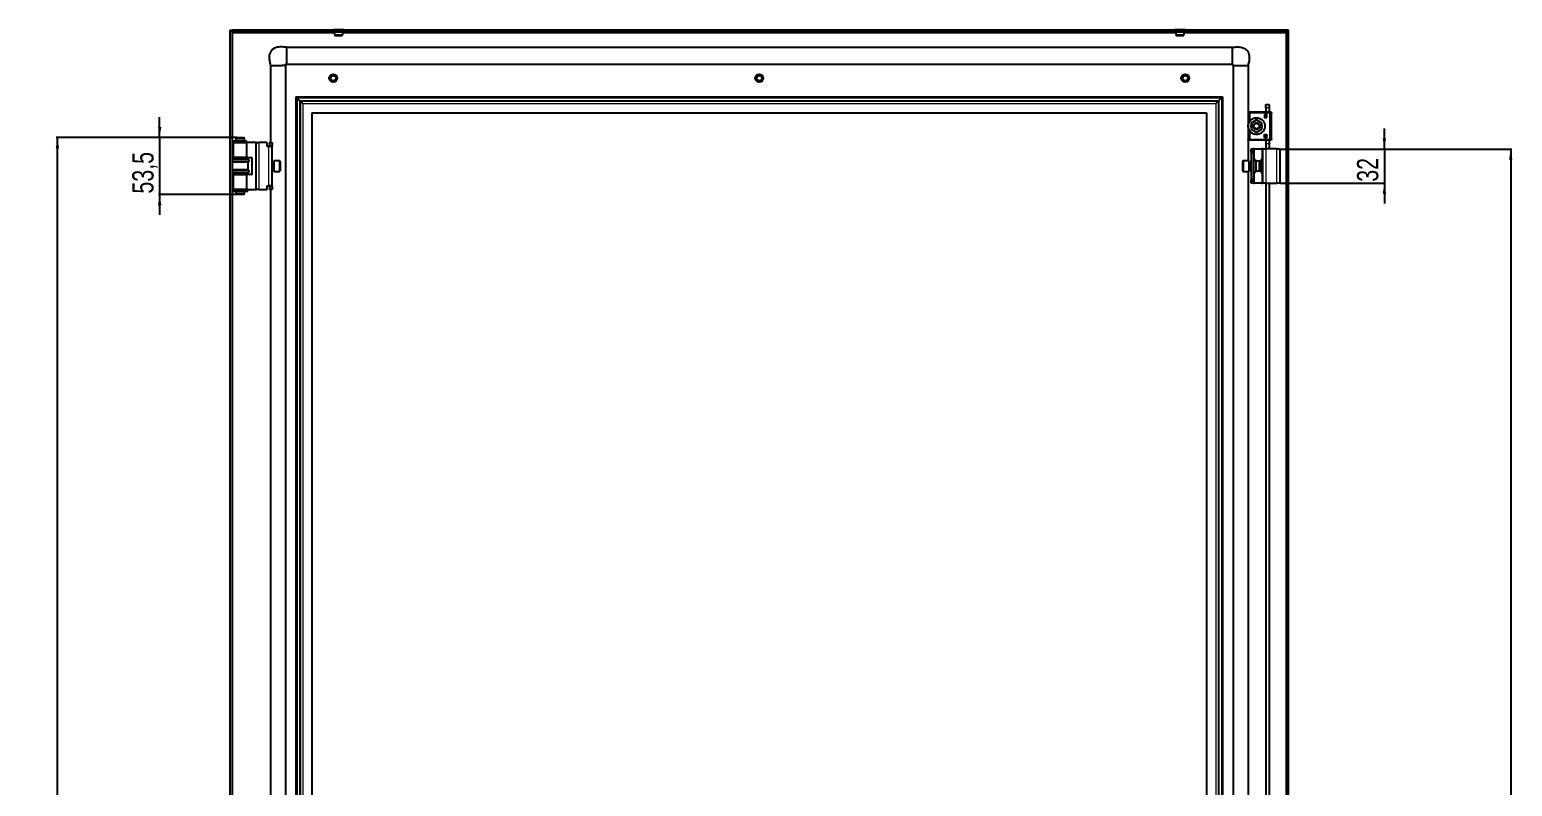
# Model space of a CAD drawing. Header units: millimetres. Extents: x -988 to 2049, y -1707 to 978.
# Drawn here: x 657 to 2049, y 13 to 723 of the extents above; entities that cross this region are included whole.
import ezdxf

# ---------------------------------------------------------------- set-up
doc = ezdxf.new("R2010")
doc.units = ezdxf.units.MM
doc.layers.add('FORMAT', color=7, linetype='Continuous')
doc.styles.add('SLDTEXTSTYLE0', font='TXT', dxfattribs={"width": 0.75})
doc.dimstyles.new('SLDDIMSTYLE0', dxfattribs={"dimtxt": 20, "dimasz": 10, "dimexe": 0, "dimexo": 0.0625, "dimgap": 5, "dimtad": 2, "dimdec": 1, "dimrnd": 1e-09, "dimzin": 12, "dimdsep": 46, "dimtxsty": 'SLDTEXTSTYLE0', "dimsah": 1, "dimcen": 0.09, "dimadec": 0, "dimazin": 3, "dimtfac": 1, "dimtofl": 0, "dimtmove": 0, "dimatfit": 3, "dimfxl": 0, "dimfrac": 2, "dimtolj": 1, "dimtzin": 12, "dimarcsym": 0})
doc.dimstyles.new('SLDDIMSTYLE1', dxfattribs={"dimtxt": 20, "dimasz": 10, "dimexe": 0, "dimexo": 0.0625, "dimgap": 5, "dimtad": 2, "dimdec": 1, "dimrnd": 1e-09, "dimzin": 12, "dimdsep": 46, "dimtxsty": 'SLDTEXTSTYLE0', "dimsah": 1, "dimcen": 0.09, "dimadec": 0, "dimazin": 3, "dimtfac": 1, "dimtmove": 0, "dimatfit": 0, "dimfxl": 0, "dimfrac": 2, "dimtolj": 1, "dimtzin": 12, "dimarcsym": 0})

# ---------------------------------------------------------------- blocks, each defined once
blk = doc.blocks.new('_D_6')
at = {"layer": 'FORMAT'}
for p, q in [((851.2, 621.6), (682.1, 621.6)), ((683.1, -1331.9), (683.1, 621.6)), ((851.2, -1331.9), (682.1, -1331.9))]:
    blk.add_line(p, q, dxfattribs=at)
for points in [[(683.1, 621.6), (681.6, 611.6), (684.7, 611.6)], [(683.1, -1331.9), (684.7, -1321.9), (681.6, -1321.9)]]:
    blk.add_solid(points, dxfattribs=at)
at = {"layer": 'FORMAT', "insert": (657.4, -395.8), "char_height": 20, "attachment_point": 1, "rotation": 90, "style": 'SLDTEXTSTYLE0'}
blk.add_mtext('1953,5', dxfattribs=at)
blk = doc.blocks.new('_D_7')
at = {"layer": 'FORMAT'}
for p, q in [((779.1, 621.6), (779.1, 640.8)), ((851.2, 621.6), (778.1, 621.6)), ((779.1, 621.6), (779.1, 568.1)), ((851.2, 568.1), (778.1, 568.1)), ((779.1, 568.1), (779.1, 548.9))]:
    blk.add_line(p, q, dxfattribs=at)
for points in [[(779.1, 621.6), (780.7, 631.6), (777.6, 631.6)], [(779.1, 568.1), (777.6, 558.1), (780.7, 558.1)]]:
    blk.add_solid(points, dxfattribs=at)
at = {"layer": 'FORMAT', "insert": (753.4, 569), "char_height": 20, "attachment_point": 1, "rotation": 90, "style": 'SLDTEXTSTYLE0'}
blk.add_mtext('53,5', dxfattribs=at)
blk = doc.blocks.new('_D_8')
at = {"layer": 'FORMAT'}
for p, q in [((1831.2, 610.8), (2048.8, 610.8)), ((2047.8, 610.8), (2047.8, -1321.2)), ((1831.2, -1321.2), (2048.8, -1321.2))]:
    blk.add_line(p, q, dxfattribs=at)
for points in [[(2047.8, 610.8), (2046.2, 600.8), (2049.3, 600.8)], [(2047.8, -1321.2), (2049.3, -1311.2), (2046.2, -1311.2)]]:
    blk.add_solid(points, dxfattribs=at)
at = {"layer": 'FORMAT', "insert": (2022, -384.7), "char_height": 20, "attachment_point": 1, "rotation": 90, "style": 'SLDTEXTSTYLE0'}
blk.add_mtext('1932', dxfattribs=at)
blk = doc.blocks.new('_D_9')
at = {"layer": 'FORMAT'}
for p, q in [((1929.1, 610.8), (1929.1, 630.1)), ((1831.2, 610.8), (1930.1, 610.8)), ((1929.1, 610.8), (1929.1, 578.8)), ((1831.2, 578.8), (1930.1, 578.8)), ((1929.1, 578.8), (1929.1, 559.6))]:
    blk.add_line(p, q, dxfattribs=at)
for points in [[(1929.1, 610.8), (1930.7, 620.8), (1927.6, 620.8)], [(1929.1, 578.8), (1927.6, 568.8), (1930.7, 568.8)]]:
    blk.add_solid(points, dxfattribs=at)
at = {"layer": 'FORMAT', "insert": (1903.4, 580.1), "char_height": 20, "attachment_point": 1, "rotation": 90, "style": 'SLDTEXTSTYLE0'}
blk.add_mtext('32', dxfattribs=at)

msp = doc.modelspace()

# ---------------------------------------------------------------- linework, layer by layer
at = {"color": 7, "linetype": 'Continuous', "lineweight": 25}
for p, q in [((845.14, 722.34), (847.14, 722.34)), ((845.14, 722.34), (845.14, -1432.66)), ((847.14, 722.34), (847.14, -1432.66)), ((847.44, 720.34), (847.44, 722.34)), ((1836.84, 722.34), (847.44, 722.34)), ((1836.84, 720.34), (847.44, 720.34)), ((847.74, 719.74), (847.54, 720.34)), ((947.14, 717.72), (943.55, 717.72)), ((944.04, 717.34), (950.24, 717.34)), ((950.73, 717.72), (947.14, 717.72)), ((1740.73, 717.72), (1733.55, 717.72)), ((1734.04, 717.34), (1740.24, 717.34)), ((1836.75, 720.34), (1836.54, 719.74)), ((1836.84, 720.34), (1836.84, 722.34)), ((1839.14, 722.34), (1837.14, 722.34)), ((1837.14, -1432.66), (1837.14, 722.34)), ((1839.14, -1432.66), (1839.14, 722.34)), ((898.14, 706.34), (898.14, 690.5)), ((898.14, 706.34), (1786.14, 706.34)), ((883.14, 689.34), (884.12, 689.34)), ((883.14, 689.34), (883.14, 616.84)), ((884.12, 689.34), (886.57, 689.34)), ((886.57, 689.34), (890.14, 689.34)), ((890.14, 689.34), (893.71, 689.34)), ((897.14, 689.34), (897.14, -1399.66)), ((898.14, 690.34), (1786.14, 690.34)), ((1787.14, 689.34), (1787.14, -1399.66)), ((1801.14, 689.34), (1801.14, 645.01)), ((907.14, 659.84), (907.14, -1370.16)), ((907.14, 659.84), (908.14, 658.84)), ((907.14, 659.84), (1777.14, 659.84)), ((908.24, 658.74), (910.55, 656.43)), ((910.55, 656.43), (911.24, 655.74)), ((911.24, 655.74), (913.55, 653.43)), ((1770.73, 653.43), (1773.04, 655.74)), ((1773.04, 655.74), (1773.73, 656.43)), ((1773.73, 656.43), (1776.04, 658.74)), ((1776.14, 658.84), (1777.14, 659.84)), ((1777.14, 659.84), (1777.14, -1370.16)), ((922.14, 644.84), (1762.14, 644.84)), ((922.14, 644.84), (922.14, -1355.16)), ((1762.14, 644.84), (1762.14, -1355.16)), ((1801.14, 644.84), (1801.14, 619.84)), ((1821.14, 645.34), (1803.14, 645.34)), ((1816.58, 642.3), (1816.58, 640.43)), ((1817.04, 640.43), (1817.04, 640.71)), ((1817.11, 642.05), (1817.11, 642.26)), ((1817.49, 642.05), (1817.11, 642.05)), ((1817.11, 641.69), (1817.54, 641.69)), ((1817.11, 641.1), (1817.11, 641.69)), ((1817.84, 652.54), (1820.84, 652.54)), ((1817.84, 649.54), (1817.84, 652.54)), ((1817.84, 649.54), (1817.84, 645.34)), ((1820.84, 652.54), (1820.84, 649.54)), ((1820.84, 649.54), (1820.84, 645.34)), ((1821.74, 645.34), (1821.49, 645.34)), ((1823.14, 619.84), (1823.14, 644.84)), ((1801.97, 635.47), (1803.48, 637.72)), ((1803.48, 626.96), (1801.97, 629.21)), ((1809.14, 638.06), (1804.19, 635.2)), ((1804.19, 635.2), (1804.19, 633.34)), ((1804.19, 633.34), (1806.15, 633.34)), ((1804.19, 631.34), (1804.19, 633.34)), ((1804.19, 631.34), (1804.19, 629.48)), ((1804.19, 631.34), (1806.15, 631.34)), ((1804.19, 629.48), (1809.14, 626.62)), ((1806.85, 633.34), (1806.15, 633.34)), ((1806.15, 631.34), (1806.85, 631.34)), ((1814.09, 635.2), (1809.14, 638.06)), ((1809.14, 626.62), (1814.09, 629.48)), ((1812.13, 633.34), (1811.43, 633.34)), ((1811.43, 631.34), (1812.13, 631.34)), ((1812.13, 633.34), (1814.09, 633.34)), ((1812.13, 631.34), (1814.09, 631.34)), ((1814.09, 633.34), (1814.09, 635.2)), ((1814.09, 633.34), (1814.09, 631.34)), ((1814.09, 629.48), (1814.09, 631.34)), ((847.49, 618.54), (847.49, 617.64)), ((847.49, 618.54), (860.38, 618.54)), ((847.49, 617.64), (860.38, 617.64)), ((848.19, 616.84), (848.19, 602.84)), ((848.19, 616.84), (861.09, 616.84)), ((851.22, 621.59), (850.64, 620.59)), ((850.64, 620.59), (850.64, 618.59)), ((858.64, 620.59), (850.64, 620.59)), ((855.4, 618.59), (850.64, 618.59)), ((850.64, 617.59), (850.64, 616.84)), ((855.4, 617.59), (850.64, 617.59)), ((851.14, 618.59), (851.14, 618.54)), ((851.14, 617.64), (851.14, 617.59)), ((851.22, 621.59), (858.06, 621.59)), ((858.64, 618.59), (855.4, 618.59)), ((858.64, 617.59), (855.4, 617.59)), ((858.64, 620.59), (858.06, 621.59)), ((858.14, 618.54), (858.14, 618.59)), ((858.14, 617.59), (858.14, 617.64)), ((858.64, 618.59), (858.64, 620.59)), ((858.64, 616.84), (858.64, 617.59)), ((860.38, 618.54), (860.47, 618.54)), ((860.38, 617.64), (860.47, 617.64)), ((860.47, 617.64), (860.47, 618.54)), ((860.47, 618.54), (860.68, 618.54)), ((860.47, 617.64), (860.68, 617.64)), ((860.68, 617.64), (860.68, 618.54)), ((861.09, 602.84), (861.09, 616.84)), ((869.19, 616.84), (861.09, 616.84)), ((869.69, 616.84), (869.19, 616.84)), ((869.69, 616.84), (872.69, 616.84)), ((869.69, 572.84), (869.69, 616.84)), ((879.69, 616.84), (872.69, 616.84)), ((879.69, 616.84), (879.69, 613.54)), ((879.69, 613.54), (881.69, 613.54)), ((881.69, 613.54), (884.69, 613.54)), ((882.19, 616.84), (884.69, 616.84)), ((882.19, 616.34), (882.19, 616.84)), ((882.19, 616.34), (882.19, 614.34)), ((882.19, 613.84), (882.19, 614.34)), ((884.69, 613.84), (882.19, 613.84)), ((882.19, 613.84), (882.19, 613.54)), ((884.69, 616.84), (884.69, 616.34)), ((884.69, 616.34), (884.69, 614.34)), ((884.69, 614.34), (884.69, 613.84)), ((884.69, 613.54), (884.69, 613.84)), ((884.69, 576.14), (884.69, 613.54)), ((1801.14, 619.66), (1801.14, 599.84)), ((1803.14, 619.34), (1821.14, 619.34)), ((1816.58, 622.38), (1816.58, 624.25)), ((1817.04, 624.25), (1817.04, 623.97)), ((1817.11, 622.99), (1817.11, 623.57)), ((1817.54, 622.99), (1817.11, 622.99)), ((1817.49, 622.63), (1817.11, 622.63)), ((1817.11, 622.63), (1817.11, 622.41)), ((1817.84, 619.43), (1817.84, 616.04)), ((1817.84, 616.04), (1817.84, 610.84)), ((1820.84, 619.43), (1820.84, 616.04)), ((1820.84, 616.04), (1820.84, 610.84)), ((1821.49, 619.34), (1821.74, 619.34)), ((847.14, 601.84), (862.14, 601.84)), ((862.14, 601.24), (847.14, 601.24)), ((861.09, 602.84), (848.19, 602.84)), ((850.64, 602.84), (850.64, 601.84)), ((858.64, 601.84), (858.64, 602.84)), ((861.09, 602.84), (865.19, 602.84)), ((862.14, 601.24), (862.14, 601.84)), ((862.84, 600.55), (862.14, 601.24)), ((862.14, 598.44), (862.84, 599.12)), ((865.69, 602.34), (865.69, 587.34)), ((891.59, 599.84), (886.19, 599.84)), ((886.19, 599.84), (886.19, 589.84)), ((892.19, 599.24), (892.19, 590.44)), ((1796.14, 592.59), (1796.14, 599.24)), ((1802.14, 599.84), (1796.74, 599.84)), ((1802.14, 592.28), (1802.14, 599.84)), ((1804.14, 599.84), (1803.64, 599.84)), ((1803.64, 599.84), (1803.64, 598.63)), ((1804.14, 610.84), (1806.14, 610.84)), ((1804.14, 609.84), (1804.14, 610.84)), ((1804.14, 608.84), (1804.14, 609.84)), ((1804.14, 607.84), (1804.14, 608.84)), ((1806.14, 607.84), (1804.14, 607.84)), ((1804.14, 607.84), (1804.14, 607.34)), ((1806.14, 607.34), (1804.14, 607.34)), ((1804.14, 607.34), (1804.14, 582.34)), ((1806.14, 610.84), (1806.14, 609.84)), ((1807.14, 610.84), (1806.14, 610.84)), ((1806.14, 608.84), (1806.14, 609.84)), ((1806.14, 608.84), (1806.14, 607.84)), ((1806.14, 607.84), (1806.14, 607.34)), ((1806.14, 607.34), (1806.14, 582.34)), ((1806.14, 600.84), (1807.14, 600.84)), ((1807.14, 610.84), (1814.14, 610.84)), ((1807.84, 600.84), (1807.14, 600.84)), ((1807.84, 600.84), (1807.84, 600.39)), ((1811.77, 599.34), (1808.64, 599.34)), ((1808.64, 590.34), (1808.64, 599.34)), ((1812.64, 598.84), (1811.77, 599.34)), ((1811.77, 590.34), (1811.77, 599.34)), ((1812.64, 590.84), (1812.64, 598.84)), ((1813.44, 588.84), (1813.44, 600.84)), ((1814.14, 600.84), (1813.44, 600.84)), ((1815.14, 610.84), (1814.14, 610.84)), ((1814.14, 600.84), (1815.14, 600.84)), ((1815.14, 610.84), (1818.14, 610.84)), ((1815.14, 578.84), (1815.14, 610.84)), ((1828.14, 610.84), (1818.14, 610.84)), ((1828.14, 610.84), (1831.14, 610.84)), ((1831.14, 578.84), (1831.14, 610.84)), ((862.14, 598.44), (847.14, 598.44)), ((862.14, 591.24), (847.14, 591.24)), ((862.14, 588.44), (847.14, 588.44)), ((847.14, 587.84), (862.14, 587.84)), ((848.19, 586.84), (848.19, 572.84)), ((848.19, 586.84), (861.09, 586.84)), ((850.64, 587.84), (850.64, 586.84)), ((858.64, 586.84), (858.64, 587.84)), ((861.09, 572.84), (861.09, 586.84)), ((865.19, 586.84), (861.09, 586.84)), ((862.14, 591.24), (862.14, 598.44)), ((862.84, 590.55), (862.14, 591.24)), ((862.14, 588.44), (862.84, 589.13)), ((862.14, 587.84), (862.14, 588.44)), ((885.94, 597.84), (884.69, 597.84)), ((884.69, 591.84), (885.94, 591.84)), ((886.19, 589.84), (891.59, 589.84)), ((1796.14, 590.44), (1796.14, 592.59)), ((1796.74, 589.84), (1802.14, 589.84)), ((1801.14, 589.84), (1801.14, -29.99)), ((1802.14, 589.84), (1802.14, 592.28)), ((1803.64, 597.84), (1802.39, 597.84)), ((1802.39, 591.84), (1803.64, 591.84)), ((1803.64, 598.63), (1803.64, 589.84)), ((1803.64, 589.84), (1804.14, 589.84)), ((1807.14, 588.84), (1806.14, 588.84)), ((1807.14, 588.84), (1807.84, 588.84)), ((1807.84, 589.29), (1807.84, 588.84)), ((1808.64, 590.34), (1811.77, 590.34)), ((1811.77, 590.34), (1812.64, 590.84)), ((1813.44, 588.84), (1814.14, 588.84)), ((1815.14, 588.84), (1814.14, 588.84)), ((847.49, 572.04), (847.49, 571.14)), ((847.49, 572.04), (861.79, 572.04)), ((847.49, 571.14), (861.79, 571.14)), ((861.09, 572.84), (848.19, 572.84)), ((850.64, 572.84), (850.64, 572.09)), ((855.4, 572.09), (850.64, 572.09)), ((850.64, 571.09), (850.64, 569.09)), ((855.4, 571.09), (850.64, 571.09)), ((851.14, 572.09), (851.14, 572.04)), ((851.14, 571.14), (851.14, 571.09)), ((858.64, 572.09), (855.4, 572.09)), ((858.64, 571.09), (855.4, 571.09)), ((858.14, 572.04), (858.14, 572.09)), ((858.14, 571.09), (858.14, 571.14)), ((858.64, 572.09), (858.64, 572.84)), ((858.64, 569.09), (858.64, 571.09)), ((861.09, 572.84), (869.19, 572.84)), ((861.79, 571.14), (861.79, 572.04)), ((869.19, 572.84), (869.69, 572.84)), ((872.69, 572.84), (869.69, 572.84)), ((872.69, 572.84), (879.69, 572.84)), ((879.69, 576.14), (881.69, 576.14)), ((879.69, 576.14), (879.69, 572.84)), ((884.69, 576.14), (881.69, 576.14)), ((882.19, 576.14), (882.19, 575.84)), ((882.19, 575.84), (884.69, 575.84)), ((882.19, 575.34), (882.19, 575.84)), ((882.19, 575.34), (882.19, 573.34)), ((882.19, 572.84), (882.19, 573.34)), ((884.69, 572.84), (882.19, 572.84)), ((883.14, 572.84), (883.14, -58.16)), ((884.69, 575.84), (884.69, 576.14)), ((884.69, 575.84), (884.69, 575.34)), ((884.69, 575.34), (884.69, 573.34)), ((884.69, 573.34), (884.69, 572.84)), ((1806.14, 582.34), (1804.14, 582.34)), ((1804.14, 582.34), (1804.14, 581.84)), ((1804.14, 581.84), (1806.14, 581.84)), ((1804.14, 580.84), (1804.14, 581.84)), ((1804.14, 579.84), (1804.14, 580.84)), ((1804.14, 578.84), (1804.14, 579.84)), ((1806.14, 578.84), (1804.14, 578.84)), ((1806.14, 582.34), (1806.14, 581.84)), ((1806.14, 581.84), (1806.14, 580.84)), ((1806.14, 579.84), (1806.14, 580.84)), ((1806.14, 579.84), (1806.14, 578.84)), ((1806.14, 578.84), (1807.14, 578.84)), ((1814.14, 578.84), (1807.14, 578.84)), ((1814.14, 578.84), (1815.14, 578.84)), ((1818.14, 578.84), (1815.14, 578.84)), ((1817.84, 578.84), (1817.84, -29.66)), ((1818.14, 578.84), (1828.14, 578.84)), ((1820.84, 578.84), (1820.84, -29.66)), ((1831.14, 578.84), (1828.14, 578.84)), ((850.64, 569.09), (851.22, 568.09)), ((850.64, 569.09), (855.4, 569.09)), ((855.29, 568.09), (851.22, 568.09)), ((858.06, 568.09), (855.29, 568.09)), ((855.4, 569.09), (858.64, 569.09)), ((858.06, 568.09), (858.64, 569.09))]:
    msp.add_line(p, q, dxfattribs=at)
at = {"color": 8, "linetype": 'Continuous', "lineweight": 18}
for p, q in [((847.74, 618.54), (847.74, 719.74)), ((847.74, 719.74), (943.1, 719.74)), ((947.14, 722.46), (942.28, 722.46)), ((947.14, 722.59), (942.39, 722.59)), ((951.89, 722.59), (947.14, 722.59)), ((952, 722.46), (947.14, 722.46)), ((951.19, 719.74), (1733.1, 719.74)), ((1742, 722.46), (1732.28, 722.46)), ((1741.89, 722.59), (1732.39, 722.59)), ((1741.19, 719.74), (1836.54, 719.74)), ((1836.54, 719.74), (1836.54, -1430.06)), ((908.14, 658.84), (908.14, -1369.16)), ((908.14, 658.84), (1776.14, 658.84)), ((908.24, 658.74), (908.24, -1369.06)), ((908.24, 658.74), (1776.04, 658.74)), ((910.55, 656.43), (1773.73, 656.43)), ((910.55, 656.43), (910.55, -1366.75)), ((911.24, 655.74), (911.24, -1366.06)), ((911.24, 655.74), (1773.04, 655.74)), ((1773.04, 655.74), (1773.04, -1366.06)), ((1773.73, 656.43), (1773.73, -1366.75)), ((1776.04, 658.74), (1776.04, -1369.06)), ((1776.14, 658.84), (1776.14, -1369.16)), ((913.55, 653.43), (913.55, -1363.75)), ((913.55, 653.43), (1770.73, 653.43)), ((1770.73, 653.43), (1770.73, -1363.75)), ((1803.14, 637.4), (1803.14, 644.84)), ((1803.14, 644.84), (1821.14, 644.84)), ((1820.84, 649.54), (1817.84, 649.54)), ((1821.14, 644.84), (1821.14, 619.84)), ((1803.14, 619.84), (1803.14, 627.28)), ((1809.14, 629.84), (1809.14, 629.19)), ((847.74, 601.84), (847.74, 617.64)), ((860.38, 618.54), (860.38, 617.64)), ((869.19, 616.84), (869.19, 572.84)), ((872.69, 572.84), (872.69, 616.84)), ((881.69, 576.14), (881.69, 613.54)), ((884.69, 616.34), (882.19, 616.34)), ((882.19, 614.34), (884.69, 614.34)), ((1821.14, 619.84), (1803.14, 619.84)), ((1817.84, 616.04), (1820.84, 616.04)), ((862.84, 600.55), (847.14, 600.55)), ((862.84, 599.12), (847.14, 599.12)), ((891.59, 589.84), (891.59, 599.84)), ((1796.74, 599.84), (1796.74, 592.28)), ((1806.14, 609.84), (1804.14, 609.84)), ((1804.14, 608.84), (1806.14, 608.84)), ((1807.14, 600.84), (1807.14, 610.84)), ((1814.14, 610.84), (1814.14, 600.84)), ((1818.14, 578.84), (1818.14, 610.84)), ((1828.14, 578.84), (1828.14, 610.84)), ((862.84, 590.55), (847.14, 590.55)), ((862.84, 589.13), (847.14, 589.13)), ((847.74, 572.04), (847.74, 587.84)), ((885.94, 597.43), (885.94, 597.84)), ((885.94, 591.84), (885.94, 597.43)), ((1796.74, 592.28), (1796.74, 589.84)), ((1802.39, 597.84), (1802.39, 591.84)), ((1807.14, 578.84), (1807.14, 588.84)), ((1814.14, 588.84), (1814.14, 578.84)), ((847.74, -56.46), (847.74, 571.14)), ((884.69, 575.34), (882.19, 575.34)), ((882.19, 573.34), (884.69, 573.34)), ((1806.14, 580.84), (1804.14, 580.84)), ((1804.14, 579.84), (1806.14, 579.84))]:
    msp.add_line(p, q, dxfattribs=at)
at = {"color": 7, "linetype": 'Continuous', "lineweight": 25}
for centre, radius in [((942.14, 677.34), 3.75), ((942.14, 677.34), 3), ((942.14, 677.34), 2.5), ((1342.14, 677.34), 3.75), ((1342.14, 677.34), 3), ((1342.14, 677.34), 2.5), ((1742.14, 677.34), 3.75), ((1742.14, 677.34), 3), ((1742.14, 677.34), 2.5)]:
    msp.add_circle(centre, radius, dxfattribs=at)
for centre, radius, start, end in [((942.41, 722.46), 0.126, 96.02558, 180), ((968.05, 722.4), 25.77, 179.86102, 180.13898), ((947.14, 677.59), 45.25, 90.0016, 96.02558), ((949.26, 720.07), 6.18, 177.53422, 202.36543), ((944.04, 717.84), 0.5, 193.38346, 270), ((947.14, 677.59), 45.25, 83.97442, 89.9984), ((950.24, 717.84), 0.5, 270, 346.61654), ((945.02, 720.07), 6.18, 337.63457, 2.46578), ((951.88, 722.46), 0.126, 0, 83.97442), ((926.24, 722.4), 25.77, 359.86102, 0.13898), ((1732.41, 722.46), 0.126, 96.02558, 180), ((1758.05, 722.4), 25.77, 179.86102, 180.13898), ((1737.14, 677.59), 45.25, 90.0016, 96.02558), ((1739.26, 720.07), 6.18, 177.53422, 202.36543), ((1734.04, 717.84), 0.5, 193.38346, 270), ((1737.14, 677.59), 45.25, 83.97442, 89.9984), ((1740.24, 717.84), 0.5, 270, 346.61654), ((1735.02, 720.07), 6.18, 337.63457, 2.46578), ((1741.88, 722.46), 0.126, 0, 83.97442), ((1716.24, 722.4), 25.77, 359.86102, 0.13898), ((862.14, 599.84), 1, 314.427, 45.573), ((865.19, 602.34), 0.5, 0, 90), ((891.59, 599.24), 0.6, 360, 90), ((1796.74, 599.24), 0.6, 90, 180), ((862.14, 589.84), 1, 314.427, 45.573), ((865.19, 587.34), 0.5, 270, 0), ((885.94, 598.09), 0.25, 270, 0), ((885.94, 591.59), 0.25, 360, 90), ((891.59, 590.44), 0.6, 270, 0), ((1796.74, 590.44), 0.6, 180, 270), ((1802.39, 598.09), 0.25, 180, 270), ((1802.39, 591.59), 0.25, 90, 180)]:
    msp.add_arc(centre, radius, start, end, dxfattribs=at)
for points, knots in [([(847.44, 720.64), (847.41, 720.72), (847.3, 721.04), (847.18, 721.61), (847.15, 722.09), (847.14, 722.34)], [0, 0, 0, 0, 0.14174233, 0.5662026, 1, 1, 1, 1]), ([(847.44, 720.34), (847.49, 720.34), (847.54, 720.27), (847.64, 720.05), (847.69, 719.9), (847.74, 719.74)], [0, 0, 0, 0, 0.5, 0.5, 1, 1, 1, 1]), ([(1836.54, 719.74), (1836.59, 719.9), (1836.64, 720.05), (1836.74, 720.27), (1836.79, 720.34), (1836.84, 720.34)], [0, 0, 0, 0, 0.5, 0.5, 1, 1, 1, 1]), ([(1837.14, 722.34), (1837.12, 721.96), (1837.08, 721.39), (1836.9, 720.82), (1836.84, 720.62)], [0, 0, 0, 0, 0.662931, 1, 1, 1, 1]), ([(898.14, 706.34), (896.41, 706.51), (893.27, 706.81), (888.95, 706.3), (885.51, 704.87), (883.3, 702.55), (882.22, 699.79), (881.9, 696.74), (882.19, 693.18), (882.81, 690.69), (883.14, 689.34)], [0, 0, 0, 0, 0.1767131, 0.3209108, 0.4403077, 0.5483696, 0.6373998, 0.7388783, 0.8585434, 1, 1, 1, 1]), ([(1786.14, 706.34), (1787.87, 706.51), (1791.01, 706.81), (1795.33, 706.3), (1798.77, 704.87), (1800.98, 702.55), (1802.07, 699.79), (1802.39, 696.74), (1802.09, 693.18), (1801.47, 690.69), (1801.14, 689.34)], [0, 0, 0, 0, 0.1767131, 0.3209108, 0.4403077, 0.5483696, 0.6373998, 0.7388783, 0.8585434, 1, 1, 1, 1]), ([(1786.14, 706.34), (1786.14, 706.31), (1786.14, 706.25), (1786.14, 705.6), (1786.14, 704.14), (1786.14, 701.95), (1786.14, 699.95), (1786.14, 698.34), (1786.14, 696.73), (1786.14, 694.73), (1786.14, 692.55), (1786.14, 691.04), (1786.14, 690.64), (1786.14, 690.5)], [0, 0, 0, 0, 0.0691652, 0.1363002, 0.2672913, 0.3982825, 0.4654174, 0.5345826, 0.6037478, 0.6708828, 0.8018739, 0.9328651, 1, 1, 1, 1]), ([(897.03, 689.34), (897, 689.34), (896.91, 689.34), (896.46, 689.34), (896.16, 689.34)], [0, 0, 0, 0, 0.35672685, 1, 1, 1, 1]), ([(897.1, 689.34), (897.12, 689.48), (897.15, 689.72), (897.28, 689.92), (897.4, 690.01), (897.45, 690.11), (897.47, 690.18), (897.49, 690.24), (897.5, 690.28), (897.52, 690.31), (897.55, 690.36), (897.61, 690.41), (897.73, 690.47), (897.92, 690.51), (898.06, 690.5), (898.14, 690.5)], [0, 0, 0, 0, 0.2334106, 0.4185463, 0.5493508, 0.5950261, 0.6313287, 0.6471113, 0.6619944, 0.6766392, 0.6917419, 0.7255626, 0.7667935, 0.8726273, 1, 1, 1, 1]), ([(897.14, 689.34), (897.29, 689.57), (897.56, 689.97), (897.96, 690.23), (898.14, 690.34)], [0, 0, 0, 0, 0.5615605, 1, 1, 1, 1]), ([(1786.14, 690.5), (1786.24, 690.49), (1786.38, 690.47), (1786.54, 690.4), (1786.62, 690.34), (1786.68, 690.28), (1786.72, 690.21), (1786.74, 690.13), (1786.81, 689.96), (1786.98, 689.88), (1787.13, 689.65), (1787.16, 689.45), (1787.18, 689.34)], [0, 0, 0, 0, 0.146823, 0.2020406, 0.2476428, 0.2869104, 0.3235688, 0.360785, 0.4008303, 0.6285129, 0.7943203, 1, 1, 1, 1]), ([(1787.14, 689.34), (1786.99, 689.57), (1786.72, 689.97), (1786.32, 690.23), (1786.14, 690.34)], [0, 0, 0, 0, 0.5615605, 1, 1, 1, 1]), ([(1787.25, 689.34), (1787.28, 689.34), (1787.37, 689.34), (1787.82, 689.34), (1788.12, 689.34)], [0, 0, 0, 0, 0.3508613, 1, 1, 1, 1]), ([(1817.69, 643.34), (1817.55, 643.33), (1817.32, 643.32), (1817.04, 643.23), (1816.86, 643.11), (1816.71, 642.94), (1816.6, 642.67), (1816.59, 642.44), (1816.58, 642.3)], [0, 0, 0, 0, 0.2500888, 0.3824952, 0.5002586, 0.6221632, 0.7501335, 1, 1, 1, 1]), ([(1816.58, 640.43), (1816.58, 640.42), (1816.58, 640.4), (1816.6, 640.38), (1816.62, 640.36), (1816.7, 640.34), (1816.77, 640.34), (1816.81, 640.34)], [0, 0, 0, 0, 0.1248807, 0.1833764, 0.2509342, 0.5003357, 1, 1, 1, 1]), ([(1816.81, 640.34), (1816.86, 640.34), (1816.92, 640.34), (1817, 640.36), (1817.03, 640.38), (1817.04, 640.4), (1817.04, 640.42), (1817.04, 640.43)], [0, 0, 0, 0, 0.4997175, 0.7494373, 0.8105874, 0.8750778, 1, 1, 1, 1]), ([(1817.04, 640.71), (1817.16, 640.6), (1817.35, 640.43), (1817.63, 640.32), (1817.79, 640.28), (1817.87, 640.28), (1817.92, 640.28)], [0, 0, 0, 0, 0.4991132, 0.7493248, 0.874665, 1, 1, 1, 1]), ([(1817.11, 642.26), (1817.12, 642.35), (1817.12, 642.49), (1817.18, 642.66), (1817.25, 642.77), (1817.36, 642.85), (1817.48, 642.9), (1817.62, 642.92), (1817.71, 642.93), (1817.75, 642.93)], [0, 0, 0, 0, 0.2500234, 0.3825388, 0.4998022, 0.6208378, 0.7496523, 0.8747773, 1, 1, 1, 1]), ([(1817.83, 640.69), (1817.76, 640.7), (1817.62, 640.71), (1817.36, 640.84), (1817.21, 641), (1817.11, 641.1)], [0, 0, 0, 0, 0.2499389, 0.4998636, 1, 1, 1, 1]), ([(1818.88, 641.12), (1818.87, 641.2), (1818.86, 641.36), (1818.77, 641.58), (1818.61, 641.75), (1818.35, 641.92), (1817.96, 642.03), (1817.65, 642.04), (1817.49, 642.05)], [0, 0, 0, 0, 0.12504855, 0.2498861, 0.37085579, 0.49981991, 0.74960864, 1, 1, 1, 1]), ([(1817.54, 641.69), (1817.64, 641.69), (1817.82, 641.68), (1818.05, 641.62), (1818.19, 641.53), (1818.29, 641.43), (1818.34, 641.3), (1818.34, 641.21), (1818.35, 641.16)], [0, 0, 0, 0, 0.2796523, 0.5002477, 0.6294853, 0.7501859, 0.8757628, 1, 1, 1, 1]), ([(1818.76, 642.84), (1818.76, 642.9), (1818.76, 642.98), (1818.69, 643.07), (1818.56, 643.16), (1818.23, 643.29), (1817.91, 643.32), (1817.69, 643.34)], [0, 0, 0, 0, 0.1246927, 0.1871822, 0.2497734, 0.5000394, 1, 1, 1, 1]), ([(1817.75, 642.93), (1817.91, 642.91), (1818.15, 642.88), (1818.41, 642.76), (1818.53, 642.69), (1818.6, 642.65), (1818.64, 642.64), (1818.66, 642.63)], [0, 0, 0, 0, 0.4986996, 0.7495075, 0.8749492, 0.9467834, 1, 1, 1, 1]), ([(1818.35, 641.16), (1818.34, 641.1), (1818.33, 641), (1818.27, 640.88), (1818.2, 640.81), (1818.12, 640.75), (1818.03, 640.72), (1817.93, 640.7), (1817.87, 640.69), (1817.83, 640.69)], [0, 0, 0, 0, 0.2491681, 0.3736348, 0.4993903, 0.6193944, 0.7496557, 0.8747703, 1, 1, 1, 1]), ([(1817.92, 640.28), (1818.04, 640.29), (1818.22, 640.3), (1818.45, 640.38), (1818.6, 640.48), (1818.72, 640.61), (1818.85, 640.82), (1818.86, 641), (1818.88, 641.12)], [0, 0, 0, 0, 0.25007, 0.3791813, 0.5004993, 0.6241696, 0.7508424, 1, 1, 1, 1]), ([(1818.66, 642.63), (1818.67, 642.63), (1818.68, 642.64), (1818.7, 642.65), (1818.72, 642.66), (1818.73, 642.68), (1818.75, 642.72), (1818.76, 642.77), (1818.76, 642.81), (1818.76, 642.83), (1818.76, 642.84)], [0, 0, 0, 0, 0.1288253, 0.1801694, 0.2433966, 0.3698599, 0.4998642, 0.7496495, 0.8434763, 1, 1, 1, 1]), ([(1803.14, 627.28), (1802.85, 627.66), (1802.28, 628.41), (1801.73, 629.66), (1801.38, 630.94), (1801.25, 632.34), (1801.38, 633.74), (1801.73, 635.02), (1802.29, 636.27), (1802.86, 637.02), (1803.14, 637.4)], [0, 0, 0, 0, 0.1257619, 0.25037, 0.3753067, 0.5001387, 0.6248103, 0.7497627, 0.8748882, 1, 1, 1, 1]), ([(1816.58, 624.25), (1816.58, 624.26), (1816.58, 624.28), (1816.6, 624.3), (1816.62, 624.32), (1816.7, 624.34), (1816.77, 624.34), (1816.81, 624.34)], [0, 0, 0, 0, 0.12488404, 0.18637663, 0.25091421, 0.50032229, 1, 1, 1, 1]), ([(1817.69, 621.34), (1817.62, 621.34), (1817.47, 621.34), (1817.25, 621.38), (1817.04, 621.45), (1816.85, 621.57), (1816.71, 621.74), (1816.6, 622.01), (1816.59, 622.23), (1816.58, 622.38)], [0, 0, 0, 0, 0.12525539, 0.25043678, 0.38306589, 0.50049287, 0.622629, 0.75024953, 1, 1, 1, 1]), ([(1816.81, 624.34), (1816.86, 624.34), (1816.92, 624.34), (1816.98, 624.32), (1817.01, 624.31), (1817.03, 624.3), (1817.04, 624.28), (1817.04, 624.26), (1817.04, 624.25)], [0, 0, 0, 0, 0.4991618, 0.6442419, 0.7496985, 0.8136051, 0.8752168, 1, 1, 1, 1]), ([(1817.04, 623.97), (1817.16, 624.08), (1817.35, 624.25), (1817.67, 624.38), (1817.83, 624.39), (1817.92, 624.4)], [0, 0, 0, 0, 0.4993639, 0.7497012, 1, 1, 1, 1]), ([(1817.11, 623.57), (1817.21, 623.68), (1817.36, 623.84), (1817.59, 623.95), (1817.73, 623.98), (1817.8, 623.98), (1817.83, 623.99)], [0, 0, 0, 0, 0.49976514, 0.74950432, 0.87477078, 1, 1, 1, 1]), ([(1817.11, 622.41), (1817.11, 622.37), (1817.11, 622.28), (1817.14, 622.15), (1817.18, 622.02), (1817.25, 621.91), (1817.36, 621.83), (1817.53, 621.76), (1817.66, 621.76), (1817.75, 621.75)], [0, 0, 0, 0, 0.1252945, 0.2505139, 0.3835181, 0.5003497, 0.6219384, 0.7502425, 1, 1, 1, 1]), ([(1818.88, 623.55), (1818.87, 623.52), (1818.87, 623.44), (1818.84, 623.28), (1818.77, 623.1), (1818.61, 622.92), (1818.34, 622.76), (1817.96, 622.65), (1817.65, 622.64), (1817.49, 622.63)], [0, 0, 0, 0, 0.0626366, 0.1252782, 0.2500723, 0.3748405, 0.4999941, 0.7496958, 1, 1, 1, 1]), ([(1818.35, 623.52), (1818.34, 623.47), (1818.34, 623.38), (1818.29, 623.25), (1818.19, 623.15), (1818.05, 623.06), (1817.82, 623), (1817.64, 622.99), (1817.54, 622.99)], [0, 0, 0, 0, 0.1244465, 0.2497948, 0.3699999, 0.4997343, 0.7199319, 1, 1, 1, 1]), ([(1818.76, 621.84), (1818.76, 621.81), (1818.76, 621.76), (1818.74, 621.67), (1818.69, 621.61), (1818.56, 621.52), (1818.23, 621.39), (1817.91, 621.36), (1817.69, 621.34)], [0, 0, 0, 0, 0.0626863, 0.1251726, 0.1876279, 0.2501847, 0.5003136, 1, 1, 1, 1]), ([(1817.75, 621.75), (1817.91, 621.76), (1818.22, 621.79), (1818.48, 622), (1818.64, 622.04), (1818.66, 622.05)], [0, 0, 0, 0, 0.4988522, 0.946609, 1, 1, 1, 1]), ([(1817.83, 623.99), (1817.9, 623.98), (1818, 623.98), (1818.12, 623.93), (1818.2, 623.87), (1818.27, 623.8), (1818.32, 623.71), (1818.34, 623.61), (1818.35, 623.55), (1818.35, 623.52)], [0, 0, 0, 0, 0.2496231, 0.3771401, 0.499734, 0.6227303, 0.7498125, 0.8748762, 1, 1, 1, 1]), ([(1817.92, 624.4), (1818.04, 624.39), (1818.22, 624.38), (1818.45, 624.29), (1818.6, 624.2), (1818.72, 624.07), (1818.85, 623.86), (1818.86, 623.68), (1818.88, 623.55)], [0, 0, 0, 0, 0.2500695, 0.3795588, 0.5004992, 0.6245563, 0.7508428, 1, 1, 1, 1]), ([(1818.66, 622.05), (1818.67, 622.04), (1818.68, 622.04), (1818.7, 622.03), (1818.72, 622.02), (1818.73, 621.99), (1818.76, 621.93), (1818.76, 621.88), (1818.76, 621.84)], [0, 0, 0, 0, 0.1310705, 0.1824367, 0.2437962, 0.3713877, 0.5004416, 1, 1, 1, 1]), ([(1808.64, 599.34), (1808.47, 599.49), (1808.12, 599.8), (1807.92, 600.37), (1807.56, 600.67), (1807.22, 600.8), (1806.86, 600.77), (1806.51, 600.58), (1806.26, 600.22), (1806.18, 599.92), (1806.14, 599.77)], [0, 0, 0, 0, 0.18567561, 0.37102518, 0.46693718, 0.56217158, 0.6563466, 0.75155278, 0.87384176, 1, 1, 1, 1]), ([(1806.14, 589.91), (1806.18, 589.76), (1806.26, 589.46), (1806.51, 589.1), (1806.86, 588.91), (1807.22, 588.88), (1807.56, 589.01), (1807.92, 589.31), (1808.12, 589.88), (1808.47, 590.19), (1808.64, 590.34)], [0, 0, 0, 0, 0.1261582, 0.2484472, 0.3436534, 0.4378284, 0.5330628, 0.6289748, 0.8143244, 1, 1, 1, 1])]:
    msp.add_open_spline(points, degree=3, knots=knots, dxfattribs=at)
for points in [[(896.16, 689.34), (895.83, 689.34), (895.17, 689.34), (894.2, 689.34), (893.71, 689.34)], [(1788.12, 689.34), (1788.45, 689.34), (1789.11, 689.34), (1790.09, 689.34), (1790.57, 689.34)], [(1790.57, 689.34), (1791.13, 689.34), (1792.26, 689.34), (1793.51, 689.34), (1794.14, 689.34)], [(1794.14, 689.34), (1794.77, 689.34), (1796.02, 689.34), (1797.15, 689.34), (1797.71, 689.34)], [(1797.71, 689.34), (1798.2, 689.34), (1799.17, 689.34), (1799.83, 689.34), (1800.16, 689.34)], [(1800.16, 689.34), (1800.45, 689.34), (1801.01, 689.34), (1801.1, 689.34), (1801.14, 689.34)], [(1801.64, 645.34), (1801.58, 645.33), (1801.44, 645.32), (1801.28, 645.2), (1801.16, 645.04), (1801.15, 644.9), (1801.14, 644.84)], [(1803.14, 645.34), (1802.94, 645.34), (1802.55, 645.34), (1802.06, 645.34), (1801.71, 645.34), (1801.66, 645.34), (1801.64, 645.34)], [(1822.64, 645.34), (1822.62, 645.34), (1822.57, 645.34), (1822.23, 645.34), (1821.73, 645.34), (1821.34, 645.34), (1821.14, 645.34)], [(1822.64, 645.34), (1822.71, 645.33), (1822.84, 645.32), (1823, 645.2), (1823.12, 645.04), (1823.13, 644.9), (1823.14, 644.84)], [(1803.14, 637.4), (1803.53, 637.81), (1804.32, 638.64), (1805.81, 639.51), (1807.43, 640.08), (1808.57, 640.15), (1809.14, 640.19)], [(1809.14, 624.49), (1808.57, 624.52), (1807.43, 624.6), (1805.81, 625.17), (1804.32, 626.04), (1803.53, 626.87), (1803.14, 627.28)], [(1806.15, 633.34), (1806.29, 633.64), (1806.55, 634.24), (1807.27, 634.94), (1808.16, 635.39), (1809.14, 635.54), (1810.12, 635.39), (1811.01, 634.94), (1811.73, 634.24), (1812, 633.64), (1812.13, 633.34)], [(1809.14, 629.19), (1808.81, 629.22), (1808.16, 629.28), (1807.27, 629.75), (1806.55, 630.43), (1806.29, 631.04), (1806.15, 631.34)], [(1806.85, 631.34), (1806.79, 631.5), (1806.67, 631.82), (1806.63, 632.34), (1806.67, 632.86), (1806.79, 633.18), (1806.85, 633.34)], [(1806.85, 633.34), (1806.96, 633.55), (1807.2, 633.98), (1807.75, 634.46), (1808.42, 634.78), (1808.9, 634.82), (1809.14, 634.84)], [(1809.14, 629.84), (1808.9, 629.86), (1808.42, 629.9), (1807.75, 630.22), (1807.2, 630.7), (1806.96, 631.13), (1806.85, 631.34)], [(1809.14, 640.19), (1810.17, 640.07), (1812.22, 639.84), (1814.84, 638.02), (1816.58, 635.43), (1817.19, 632.34), (1816.58, 629.25), (1814.84, 626.66), (1812.22, 624.84), (1810.17, 624.61), (1809.14, 624.49)], [(1809.14, 634.84), (1809.38, 634.82), (1809.87, 634.78), (1810.53, 634.46), (1811.09, 633.98), (1811.32, 633.55), (1811.43, 633.34)], [(1812.13, 631.34), (1812, 631.04), (1811.73, 630.43), (1811.01, 629.75), (1810.12, 629.28), (1809.47, 629.22), (1809.14, 629.19)], [(1811.43, 631.34), (1811.32, 631.13), (1811.09, 630.7), (1810.53, 630.22), (1809.87, 629.9), (1809.38, 629.86), (1809.14, 629.84)], [(1811.43, 633.34), (1811.49, 633.18), (1811.61, 632.86), (1811.66, 632.34), (1811.61, 631.82), (1811.49, 631.5), (1811.43, 631.34)], [(1801.64, 619.34), (1801.58, 619.35), (1801.44, 619.36), (1801.28, 619.48), (1801.16, 619.64), (1801.15, 619.77), (1801.14, 619.84)], [(1801.64, 619.34), (1801.66, 619.34), (1801.71, 619.34), (1802.06, 619.34), (1802.55, 619.34), (1802.94, 619.34), (1803.14, 619.34)], [(1821.14, 619.34), (1821.34, 619.34), (1821.73, 619.34), (1822.23, 619.34), (1822.57, 619.34), (1822.62, 619.34), (1822.64, 619.34)], [(1823.14, 619.84), (1823.13, 619.77), (1823.12, 619.64), (1823, 619.48), (1822.84, 619.36), (1822.71, 619.35), (1822.64, 619.34)]]:
    msp.add_open_spline(points, degree=3, dxfattribs=at)
at = {"color": 8, "linetype": 'Continuous', "lineweight": 18}
for points in [[(1803.14, 644.84), (1802.88, 644.84), (1802.35, 644.84), (1801.69, 644.84), (1801.23, 644.84), (1801.17, 644.84), (1801.14, 644.84)], [(1803.14, 645.34), (1803.14, 645.33), (1803.14, 645.32), (1803.14, 645.2), (1803.14, 645.04), (1803.14, 644.9), (1803.14, 644.84)], [(1821.14, 644.84), (1821.14, 644.9), (1821.14, 645.04), (1821.14, 645.2), (1821.14, 645.32), (1821.14, 645.33), (1821.14, 645.34)], [(1823.14, 644.84), (1823.11, 644.84), (1823.05, 644.84), (1822.59, 644.84), (1821.93, 644.84), (1821.4, 644.84), (1821.14, 644.84)], [(1801.14, 619.84), (1801.17, 619.84), (1801.23, 619.84), (1801.69, 619.84), (1802.35, 619.84), (1802.88, 619.84), (1803.14, 619.84)], [(1803.14, 619.84), (1803.14, 619.77), (1803.14, 619.64), (1803.14, 619.48), (1803.14, 619.36), (1803.14, 619.35), (1803.14, 619.34)], [(1821.14, 619.34), (1821.14, 619.35), (1821.14, 619.36), (1821.14, 619.48), (1821.14, 619.64), (1821.14, 619.77), (1821.14, 619.84)], [(1821.14, 619.84), (1821.4, 619.84), (1821.93, 619.84), (1822.59, 619.84), (1823.05, 619.84), (1823.11, 619.84), (1823.14, 619.84)]]:
    msp.add_open_spline(points, degree=3, dxfattribs=at)

# ---------------------------------------------------------------- dimensions: what is measured, and where the dimension line sits
at = {"layer": 'FORMAT'}
for base, p1, p2, dimstyle, picture, middle in [((779.14, 568.09), (851.22, 621.59), (851.22, 568.09), 'SLDDIMSTYLE1', '_D_7', (779.14, 594.84)), ((1929.15, 578.84), (1831.14, 610.84), (1831.14, 578.84), 'SLDDIMSTYLE1', '_D_9', (1929.15, 594.84)), ((683.14, 621.59), (851.22, -1331.91), (851.22, 621.59), 'SLDDIMSTYLE0', '_D_6', (683.14, -355.16)), ((2047.76, -1321.16), (1831.14, 610.84), (1831.14, -1321.16), 'SLDDIMSTYLE0', '_D_8', (2047.76, -355.16))]:
    dim = msp.add_linear_dim(base=base, p1=p1, p2=p2, angle=90, dimstyle=dimstyle, dxfattribs=at)
    dim.commit()
    dim.dimension.update_dxf_attribs({"geometry": picture, "text_midpoint": middle, "dimtype": 160})

doc.saveas('drawing.dxf')
